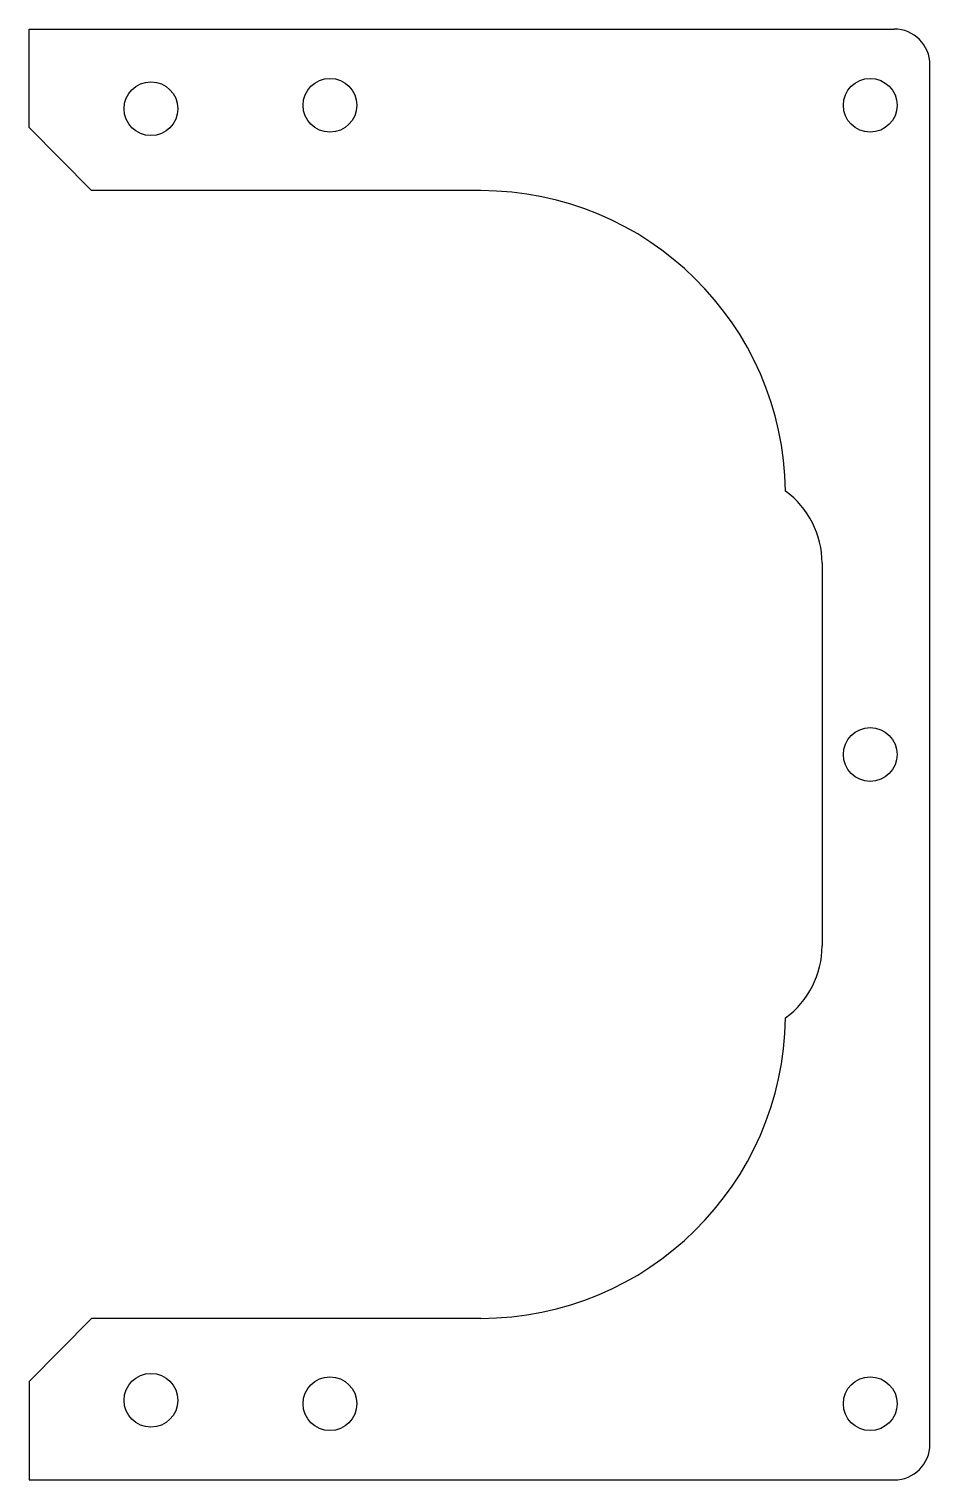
# Model space of a CAD drawing. Header units: millimetres. Extents: x 30.3 to 80.5, y -5.5 to 75.5.
import ezdxf

# ---------------------------------------------------------------- set-up
doc = ezdxf.new("R2010")
doc.units = ezdxf.units.MM

msp = doc.modelspace()

# ---------------------------------------------------------------- linework, layer by layer
at = {"color": 7, "linetype": 'Continuous', "lineweight": 25}
for p, q in [((30.251, 75.5), (78.533, 75.5)), ((30.251, 70), (30.251, 75.5)), ((80.533, -3.5), (80.533, 73.5)), ((33.735, 66.478), (30.251, 70)), ((55.474, 66.478), (33.735, 66.478)), ((74.513, 45.677), (74.513, 24.323)), ((33.735, 3.522), (30.251, 0)), ((55.474, 3.522), (33.735, 3.522)), ((30.251, 0), (30.251, -5.5)), ((30.251, -5.5), (78.533, -5.5))]:
    msp.add_line(p, q, dxfattribs=at)
for centre in [(37.058, 71.053), (47.047, 71.241), (77.2, 71.241), (77.2, 35), (37.058, -1.053), (47.047, -1.241), (77.2, -1.241)]:
    msp.add_circle(centre, 1.5, dxfattribs=at)
for centre, radius, start, end in [((78.533, 73.5), 2, 0, 90), ((55.474, 49.478), 17, 0.77071, 90), ((69.513, 45.677), 5, 0, 53.69965), ((69.513, 24.323), 5, 306.30035, 0), ((55.474, 20.522), 17, 270, 359.22929), ((78.533, -3.5), 2, 270, 0)]:
    msp.add_arc(centre, radius, start, end, dxfattribs=at)

doc.saveas('drawing.dxf')
